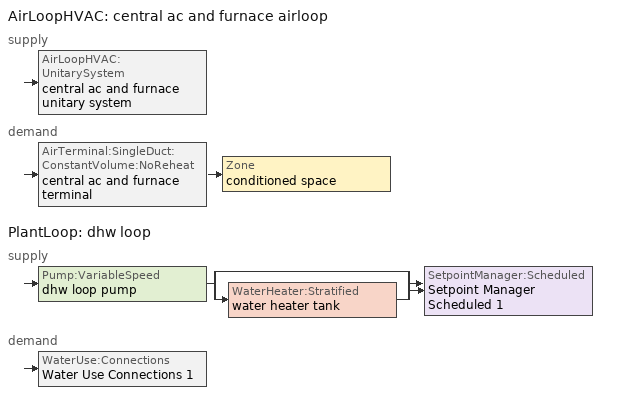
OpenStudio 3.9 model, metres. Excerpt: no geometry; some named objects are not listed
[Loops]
AirLoopHVAC 'central ac and furnace airloop'
 supply: AirLoopHVAC:UnitarySystem 'central ac and furnace unitary system'
 demand: AirTerminal:SingleDuct:ConstantVolume:NoReheat 'central ac and furnace terminal' > Zone 'conditioned space'
PlantLoop 'dhw loop'
 supply: Pump:VariableSpeed 'dhw loop pump' > split
  | bypass
  | WaterHeater:Stratified 'water heater tank'
  join > SetpointManager:Scheduled 'Setpoint Manager Scheduled 1'
 demand: WaterUse:Connections 'Water Use Connections 1'
[Sizing:Zone]
conditioned space: Zone Cooling Design Supply Air Temperature Input Method=SupplyAirTemperature; Zone Cooling Design Supply Air Temperature {C}=14; Zone Cooling Design Supply Air Temperature Difference {deltaC}=11.11; Zone Heating Design Supply Air Temperature Input Method=SupplyAirTemperature; Zone Heating Design Supply Air Temperature {C}=40; Zone Heating Design Supply Air Temperature Difference {deltaC}=11.11; Zone Cooling Design Supply Air Humidity Ratio {kg-H2O/kg-air}=0.0085; Zone Heating Design Supply Air Humidity Ratio {kg-H2O/kg-air}=0.008; Cooling Design Air Flow Method=DesignDay; Heating Design Air Flow Method=DesignDay; Account for Dedicated Outdoor Air System=No; Dedicated Outdoor Air System Control Strategy=NeutralSupplyAir; Dedicated Outdoor Air Low Setpoint Temperature for Design {C}=autosize; Dedicated Outdoor Air High Setpoint Temperature for Design {C}=autosize; Zone Load Sizing Method=Sensible Load Only No Latent Load; Zone Latent Cooling Design Supply Air Humidity Ratio Input Method=HumidityRatioDifference; Zone Cooling Design Supply Air Humidity Ratio Difference {kgWater/kgDryAir}=0.005; Zone Latent Heating Design Supply Air Humidity Ratio Input Method=HumidityRatioDifference; Zone Humidification Design Supply Air Humidity Ratio Difference {kgWater/kgDryAir}=0.005; Sizing Option=Coincident
[Zone equipment]
conditioned space: central ac and furnace terminal
[Coil:Cooling:DX:SingleSpeed]
central ac and furnace clg coil: Availability Schedule=Always On Discrete; Rated Total Cooling Capacity {W}=7670.38; Rated Sensible Heat Ratio=0.730032; Rated COP {W/W}=3.7702; Rated Air Flow Rate {m3/s}=0.394703; Rated Evaporator Fan Power Per Volume Flow Rate 2017 {W/(m3/s)}=773.3; Rated Evaporator Fan Power Per Volume Flow Rate 2023 {W/(m3/s)}=934.4; Total Cooling Capacity Function of Temperature Curve=Cool-CAP-fT1; Total Cooling Capacity Function of Flow Fraction Curve=Cool-CAP-fFF1; Energy Input Ratio Function of Temperature Curve=Cool-EIR-fT1; Energy Input Ratio Function of Flow Fraction Curve=Cool-EIR-fFF1; Part Load Fraction Correlation Curve=Cool-PLF-fPLR1; Minimum Outdoor Dry-Bulb Temperature for Compressor Operation {C}=-25; Nominal Time for Condensate Removal to Begin {s}=1000; Ratio of Initial Moisture Evaporation Rate and Steady State Latent Capacity=1.5; Maximum Cycling Rate {cycles/hr}=3; Latent Capacity Time Constant {s}=45; Condenser Type=AirCooled; Evaporative Condenser Effectiveness=0.9; Evaporative Condenser Air Flow Rate {m3/s}=autosize; Evaporative Condenser Pump Rated Power Consumption {W}=autosize; Crankcase Heater Capacity {W}=50; Maximum Outdoor Dry-Bulb Temperature for Crankcase Heater Operation {C}=10; Basin Heater Capacity {W/K}=0; Basin Heater Setpoint Temperature {C}=2
[Coil:Heating:Gas]
central ac and furnace htg coil: Availability Schedule=Always On Discrete; Gas Burner Efficiency=0.8; Nominal Capacity {W}=9525.69; On Cycle Parasitic Electric Load {W}=0; Off Cycle Parasitic Gas Load {W}=0; Fuel Type=NaturalGas
[Fan:SystemModel]
water heater fan: Availability Schedule=Always On Discrete; Design Maximum Air Flow Rate {m3/s}=0.0854225; Speed Control Method=Discrete; Electric Power Minimum Flow Rate Fraction=0.2; Design Pressure Rise {Pa}=500; Motor Efficiency=1; Motor In Air Stream Fraction=1; Design Electric Power Consumption {W}=autosize; Design Power Sizing Method=PowerPerFlow; Electric Power Per Unit Flow Rate {W/(m3/s)}=97.8923; Electric Power Per Unit Flow Rate Per Unit Pressure {W-s/m3-Pa}=1.66667; Fan Total Efficiency=0.7; Motor Loss Radiative Fraction=0
[EnergyManagementSystem:Sensor]
Name | Output Variable or Output Meter Index Key | Output Variable or Output Meter
central_ac_and_furnace_clg_coil_s | central ac and furnace clg coil | Cooling Coil Total Cooling Energy
central_ac_and_furnace_htg_coil_s | central ac and furnace htg coil | Heating Coil Heating Energy
water_heater_amb_temp; fridge_tin_s; fridge_tin_s_1; tin_s; tin_s_1 | conditioned space | Zone Mean Air Temperature
water_heater_amb_rh | conditioned space | Zone Air Relative Humidity
water_heater_tl | water heater tank | Water Heater Heat Loss Rate
water_heater_sens_cool | water heater coil | Cooling Coil Sensible Cooling Rate
water_heater_lat_cool | water heater coil | Cooling Coil Latent Cooling Rate
water_heater_fan_pwr; water_heater_fan_energy | water heater fan | Fan Electricity Rate
water_heater_tank_energy | water heater tank | Water Heater Electricity Rate
water_heater_coil_energy | water heater coil | Cooling Coil Water Heating Electricity Rate
water_heater_tank_on_cycle_parasitic | water heater tank | Water Heater On Cycle Parasitic Electricity Rate
water_heater_tank_off_cycle_parasitic | water heater tank | Water Heater Off Cycle Parasitic Electricity Rate
win_s | conditioned space | Zone Air Humidity Ratio
tout_s | conditioned space | Zone Outdoor Air Drybulb Temperature
conditioned_space_htg_unmet_s | conditioned space | Zone Heating Setpoint Not Met Time
conditioned_space_clg_unmet_s | conditioned space | Zone Cooling Setpoint Not Met Time
[EnergyManagementSystem:ProgramCallingManager]
central_ac_and_furnace_supply_fan_disaggregate_program_calling_manager: EndOfSystemTimestepBeforeHVACReporting; central_ac_and_furnace_supply_fan_disaggregate_program
central_ac_and_furnace_supply_fan_disaggregate_program_calling_manager 1: EndOfSystemTimestepBeforeHVACReporting; central_ac_and_furnace_supply_fan_disaggregate_program_1
water_heater_ProgramManager: InsideHVACSystemIterationLoop; water_heater_Control; water_heater_InletAir
water_heater_hpwh_EC_adj_ProgramManager: EndOfSystemTimestepBeforeHVACReporting; water_heater_hpwh_EC_adj
fridge_schedule_program_calling_manager: BeginZoneTimestepAfterInitHeatBalance; fridge_schedule_program
fridge_schedule_1_program_calling_manager: BeginZoneTimestepAfterInitHeatBalance; fridge_schedule_1_program
natural_vent_program_calling_manager: BeginZoneTimestepAfterInitHeatBalance; natural_vent_program
infil_program_calling_manager: BeginZoneTimestepAfterInitHeatBalance; infil_program
unmet_hours_program_calling_manager: EndOfZoneTimestepBeforeZoneReporting; unmet_hours_program
total_loads_program_calling_manager: EndOfZoneTimestepAfterZoneReporting; total_loads_program
component_loads_program_calling_manager: EndOfZoneTimestepAfterZoneReporting; component_loads_program
total_airflows_program_calling_manager: EndOfZoneTimestepAfterZoneReporting; total_airflows_program
[EnergyManagementSystem:OutputVariable] Type of Data in Variable=Summed; Update Frequency=SystemTimestep; Units=J
Name | EMS Variable | EMS Program or Subroutine
central ac and furnace supply fan disaggregate clg | central_ac_and_furnace_supply_fan_clg | central_ac_and_furnace_supply_fan_disaggregate_program
central ac and furnace supply fan disaggregate htg primary | central_ac_and_furnace_supply_fan_primary_htg | central_ac_and_furnace_supply_fan_disaggregate_program_1
[AirLoopHVAC:UnitarySystem]
central ac and furnace unitary system: Control Type=Load; Controlling Zone or Thermostat Location=conditioned space; Dehumidification Control Type=None; Availability Schedule=Always On Discrete; Supply Fan=central ac and furnace supply fan; Fan Placement=BlowThrough; Supply Air Fan Operating Mode Schedule=central ac and furnace auto fan schedule; Heating Coil=central ac and furnace htg coil; DX Heating Coil Sizing Ratio=1; Cooling Coil=central ac and furnace clg coil; Use DOAS DX Cooling Coil=No; DOAS DX Cooling Coil Leaving Minimum Air Temperature {C}=2; Latent Load Control=SensibleOnlyLoadControl; Supply Air Flow Rate Method During Cooling Operation=SupplyAirFlowRate; Supply Air Flow Rate During Cooling Operation {m3/s}=0.400683; Supply Air Flow Rate Method During Heating Operation=SupplyAirFlowRate; Supply Air Flow Rate During Heating Operation {m3/s}=0.279865; Supply Air Flow Rate Method When No Cooling or Heating is Required=SupplyAirFlowRate; Supply Air Flow Rate When No Cooling or Heating is Required {m3/s}=0; No Load Supply Air Flow Rate Control Set To Low Speed=Yes; Maximum Supply Air Temperature {C}=48.8889; Maximum Outdoor Dry-Bulb Temperature for Supplemental Heater Operation {C}=21; Ancilliary On-Cycle Electric Power {W}=0; Ancilliary Off-Cycle Electric Power {W}=0
[AirLoopHVAC]
central ac and furnace airloop: Availability Schedule=Always On Discrete; Design Supply Air Flow Rate {m3/s}=0.400683; Design Return Air Flow Fraction of Supply Air Flow=1
[Sizing:System]
central ac and furnace airloop: Central Heating Maximum System Air Flow Ratio=0.3; Preheat Design Temperature {C}=7; Preheat Design Humidity Ratio {kg-H2O/kg-Air}=0.008; Precool Design Temperature {C}=12.8; Precool Design Humidity Ratio {kg-H2O/kg-Air}=0.008; Central Cooling Design Supply Air Temperature {C}=12.8; Central Heating Design Supply Air Temperature {C}=16.7; 100% Outdoor Air in Cooling=Yes; 100% Outdoor Air in Heating=Yes; Central Cooling Design Supply Air Humidity Ratio {kg-H2O/kg-Air}=0.0085; Zone Maximum Outdoor Air Fraction=1; Cooling Supply Air Flow Rate Per Floor Area {m3/s-m2}=0.00996765; Cooling Fraction of Autosized Cooling Supply Air Flow Rate=1; Cooling Supply Air Flow Rate Per Unit Cooling Capacity {m3/s-W}=3.94755e-05; Heating Supply Air Flow Rate Per Floor Area {m3/s-m2}=0.00996765; Heating Fraction of Autosized Heating Supply Air Flow Rate=1; Heating Fraction of Autosized Cooling Supply Air Flow Rate=1; Heating Supply Air Flow Rate Per Unit Heating Capacity {m3/s-W}=3.15882e-05; Cooling Design Capacity Method=CoolingDesignCapacity; Cooling Design Capacity {W}=autosize; Cooling Design Capacity Per Floor Area {W/m2}=234.7; Fraction of Autosized Cooling Design Capacity=1; Heating Design Capacity Method=HeatingDesignCapacity; Heating Design Capacity {W}=autosize; Heating Design Capacity Per Floor Area {W/m2}=157; Fraction of Autosized Heating Design Capacity=1; Central Cooling Capacity Control Method=OnOff; Occupant Diversity=autosize
[AirTerminal:SingleDuct:ConstantVolume:NoReheat]
central ac and furnace terminal: Availability Schedule=Always On Discrete; Maximum Air Flow Rate {m3/s}=0.400683
[PlantLoop]
dhw loop: Fluid Type=Water; Glycol Concentration=0; Maximum Loop Flow Rate {m3/s}=0.01; Plant Loop Volume {m3}=0.003; Load Distribution Scheme=Optimal
[Sizing:Plant]
dhw loop: Loop Type=Heating; Design Loop Exit Temperature {C}=51.6667; Loop Design Temperature Difference {deltaC}=5.55556; Sizing Option=NonCoincident; Zone Timesteps in Averaging Window=1; Coincident Sizing Factor Mode=None
[Pump:VariableSpeed]
dhw loop pump: Rated Flow Rate {m3/s}=0.01; Rated Pump Head {Pa}=1; Rated Power Consumption {W}=0; Motor Efficiency=0.85; Fraction of Motor Inefficiencies to Fluid Stream=0; Coefficient 1 of the Part Load Performance Curve=0; Coefficient 2 of the Part Load Performance Curve=1; Coefficient 3 of the Part Load Performance Curve=0; Coefficient 4 of the Part Load Performance Curve=0; Minimum Flow Rate {m3/s}=0; Pump Control Type=Intermittent; Skin Loss Radiative Fraction=0.5; Design Power Sizing Method=PowerPerFlowPerPressure; Design Electric Power per Unit Flow Rate {W/(m3/s)}=348701.1; Design Shaft Power per Unit Flow Rate per Unit Head {W-s/m3-Pa}=1.28205; Design Minimum Flow Rate Fraction=0
[SetpointManager:Scheduled]
Setpoint Manager Scheduled 1: Control Variable=Temperature; Schedule=dhw temp
[Coil:WaterHeating:AirToWaterHeatPump:Wrapped]
water heater coil: Rated Heating Capacity {W}=2110.99; Rated COP {W/W}=4.222255; Rated Sensible Heat Ratio=0.88; Rated Evaporator Inlet Air Dry-Bulb Temperature {C}=19.7222; Rated Evaporator Inlet Air Wet-Bulb Temperature {C}=13.561; Rated Condenser Water Temperature {C}=48.89; Rated Evaporator Air Flow Rate {m3/s}=0.0854225; Evaporator Fan Power Included in Rated COP=Yes; Crankcase Heater Capacity {W}=0; Maximum Ambient Temperature for Crankcase Heater Operation {C}=0; Evaporator Air Temperature Type for Curve Objects=WetBulbTemperature; Heating Capacity Function of Temperature Curve=HPWH-Cap-fT; Heating Capacity Function of Air Flow Fraction Curve=HPWH-Htg-Cap-FF; Heating COP Function of Temperature Curve=HPWH-COP-fT; Heating COP Function of Air Flow Fraction Curve=HPWH-Htg-COP-FF; Part Load Fraction Correlation Curve=HPWH-COP-fPLR
[WaterHeater:Stratified]
water heater tank: Tank Volume {m3}=0.224853; Tank Height {m}=1.3343; Tank Shape=VerticalCylinder; Maximum Temperature Limit {C}=90; Heater Priority Control=MasterSlave; Heater 1 Setpoint Temperature Schedule=water heater TopElementSetpoint; Heater 1 Deadband Temperature Difference {deltaC}=18.5; Heater 1 Capacity {W}=4500.11; Heater 1 Height {m}=1.05632; Heater 2 Setpoint Temperature Schedule=water heater BottomElementSetpoint; Heater 2 Deadband Temperature Difference {deltaC}=3.89; Heater 2 Capacity {W}=4500.11; Heater 2 Height {m}=0.277979; Heater Fuel Type=Electricity; Heater Thermal Efficiency=1; Off Cycle Parasitic Fuel Consumption Rate {W}=3; Off Cycle Parasitic Fuel Type=Electricity; Off Cycle Parasitic Heat Fraction to Tank=0; Off Cycle Parasitic Height {m}=0; On Cycle Parasitic Fuel Consumption Rate {W}=3; On Cycle Parasitic Fuel Type=Electricity; On Cycle Parasitic Heat Fraction to Tank=0; On Cycle Parasitic Height {m}=0; Ambient Temperature Indicator=Schedule; Ambient Temperature Schedule=water heater Tamb act; Uniform Skin Loss Coefficient per Unit Area to Ambient Temperature {W/m2-K}=0.925959; Skin Loss Fraction to Zone=1; Off Cycle Flue Loss Coefficient to Ambient Temperature {W/K}=0; Off Cycle Flue Loss Fraction to Zone=1; Use Side Effectiveness=1; Use Side Inlet Height {m}=0; Use Side Outlet Height {m}=autocalculate; Source Side Effectiveness=1; Source Side Inlet Height {m}=0; Source Side Outlet Height {m}=0; Inlet Mode=Fixed; Use Side Design Flow Rate {m3/s}=0.00374132; Source Side Design Flow Rate {m3/s}=0; Indirect Water Heating Recovery Time {hr}=1.5; Number of Nodes=6; Additional Destratification Conductivity {W/m-K}=0; Node 1 Additional Loss Coefficient {W/m2-K}=0; Node 2 Additional Loss Coefficient {W/m2-K}=0; Node 3 Additional Loss Coefficient {W/m2-K}=0; Node 4 Additional Loss Coefficient {W/m2-K}=0; Node 5 Additional Loss Coefficient {W/m2-K}=0; Node 6 Additional Loss Coefficient {W/m2-K}=0; Node 7 Additional Loss Coefficient {W/m2-K}=0; Node 8 Additional Loss Coefficient {W/m2-K}=0; Node 9 Additional Loss Coefficient {W/m2-K}=0; Node 10 Additional Loss Coefficient {W/m2-K}=0; Node 11 Additional Loss Coefficient {W/m2-K}=0; Node 12 Additional Loss Coefficient {W/m2-K}=0
[WaterHeater:Sizing]
water heater tank: Design Mode=PeakDraw; Time Storage Can Meet Peak Draw {hr}=0.538503; Time for Tank Recovery {hr}=0; Nominal Tank Volume for Autosizing Plant Connections {m3}=1
[WaterHeater:HeatPump:WrappedCondenser]
water heater hpwh: Compressor Setpoint Temperature Schedule=water heater setpoint; Dead Band Temperature Difference {deltaC}=3.89; Condenser Bottom Location {m}=0.0555958; Condenser Top Location {m}=0.722746; Evaporator Air Flow Rate {m3/s}=0.0854225; Inlet Air Configuration=Schedule; Inlet Air Temperature Schedule=water heater Tamb act; Inlet Air Humidity Schedule=water heater RHamb act; Tank=water heater tank; DX Coil=water heater coil; Minimum Inlet Air Temperature for Compressor Operation {C}=5.55556; Maximum Inlet Air Temperature for Compressor Operation {C}=48.8889; Compressor Location=Schedule; Compressor Ambient Temperature Schedule=water heater Tamb act; Fan=water heater fan; Fan Placement=DrawThrough; On Cycle Parasitic Electric Load {W}=0; Off Cycle Parasitic Electric Load {W}=0; Parasitic Heat Rejection Location=Outdoors; Inlet Air Mixer Schedule=Always On Discrete; Tank Element Control Logic=MutuallyExclusive; Control Sensor 1 Height In Stratified Tank {m}=1.05632; Control Sensor 1 Weight=0.75; Control Sensor 2 Height In Stratified Tank {m}=0.389171
[EnergyManagementSystem:Actuator]
Name | Actuated Component | Actuated Component Type | Actuated Component Control Type
water_heater_Tamb_act | water heater Tamb act | Schedule:Constant | Schedule Value
water_heater_RHamb_act | water heater RHamb act | Schedule:Constant | Schedule Value
water_heater_LESchedOverride | water heater BottomElementSetpoint | Schedule:Constant | Schedule Value
water_heater_UESchedOverride | water heater TopElementSetpoint | Schedule:Constant | Schedule Value
water_heater_HPWHSchedOverride | water heater setpoint | Schedule:Constant | Schedule Value
fridge_schedule_act | fridge schedule | Schedule:Constant | Schedule Value
fridge_schedule_1_act | fridge schedule 1 | Schedule:Constant | Schedule Value
natural_vent_flow_act | natural vent flow | Zone Infiltration | Air Exchange Flow Rate
whole_house_fan_flow_act | whole house fan flow | Zone Infiltration | Air Exchange Flow Rate
infil_flow_act | infil flow | Zone Infiltration | Air Exchange Flow Rate
[WaterUse:Connections]
Water Use Connections 1: Drain Water Heat Exchanger Type=None; Drain Water Heat Exchanger Destination=Plant; Water Use Equipment Name 1=dhw fixtures; Water Use Equipment Name 2=dhw distribution waste; Water Use Equipment Name 3=clothes washer; Water Use Equipment Name 4=dishwasher
[ElectricEquipment:Definition] Design Level Calculation Method=EquipmentLevel; Design Level {W}=0; Fraction Latent=0; Fraction Radiant=0; Fraction Lost=1
clothes washer; dishwasher
[WaterUse:Equipment:Definition] Peak Flow Rate {m3/s}=0
Name | Target Temperature Schedule
dhw fixtures; dhw distribution waste | mixed water temperature schedule
clothes washer; dishwasher
[WaterUse:Equipment]
Name | Water Use Equipment Definition | Flow Rate Fraction Schedule
dhw fixtures | dhw fixtures | dhw fixtures schedule
dhw distribution waste | dhw distribution waste | dhw fixtures schedule
clothes washer | clothes washer | clothes washer schedule
dishwasher | dishwasher | dishwasher schedule
[EnergyManagementSystem:InternalVariable]
central_ac_and_furnace_airloop_max_sup_fan_mfr: Internal Data Index Key=central ac and furnace supply fan; Internal Data Type=Fan Maximum Mass Flow Rate
[Schedule:Ruleset]
Name | Default Day Schedule
clothes washer schedule | clothes washer schedule default day
dishwasher schedule | dishwasher schedule default day
dhw fixtures schedule | dhw fixtures schedule default day
[Schedule:Day]
clothes washer schedule default day; clothes washer schedule day 1; dishwasher schedule default day; dishwasher schedule day 1; dhw fixtures schedule default day; dhw fixtures schedule day 1: 24, 0, 0
clothes washer schedule day: 1, 0, 0.104651, 2, 0, 0.0813953, 4, 0, 0.0465116, 5, 0, 0.0813953, 6, 0, 0.127907, 7, 0, 0.255814, 8, 0, 0.569767, 9, 0, 0.848837, 10, 0, 1, 11, 0, 0.976744, 12, 0, 0.872093, 13, 0, 0.77907, 14, 0, 0.697674, 15, 0, 0.569767, 16, 0, 0.593023, 17, 0, 0.581395, 21, 0, 0.569767, 22, 0, 0.546512, 23, 0, 0.372093, 24, 0, 0.197674
dishwasher schedule day: 1, 0, 0.135135, 2, 0, 0.0630631, 3, 0, 0.045045, 5, 0, 0.027027, 6, 0, 0.0900901, 7, 0, 0.18018, 8, 0, 0.279279, 9, 0, 0.522523, 10, 0, 0.585586, 11, 0, 0.504505, 12, 0, 0.432432, 13, 0, 0.378378, 14, 0, 0.414414, 15, 0, 0.324324, 17, 0, 0.342342, 18, 0, 0.441441, 19, 0, 0.783784, 20, 0, 1, 21, 0, 0.810811, 22, 0, 0.603604, 23, 0, 0.396396, 24, 0, 0.279279
dhw fixtures schedule day: 1, 0, 0.139535, 2, 0, 0.0697674, 3, 0, 0.0465116, 4, 0, 0.0581395, 5, 0, 0.116279, 6, 0, 0.395349, 7, 0, 0.906977, 8, 0, 1, 9, 0, 0.930233, 10, 0, 0.77907, 11, 0, 0.651163, 12, 0, 0.546512, 13, 0, 0.465116, 14, 0, 0.406977, 15, 0, 0.383721, 16, 0, 0.360465, 17, 0, 0.44186, 18, 0, 0.593023, 20, 0, 0.697674, 21, 0, 0.639535, 22, 0, 0.55814, 23, 0, 0.44186, 24, 0, 0.302326
[Schedule:Rule] Apply Sunday=Yes; Apply Monday=Yes; Apply Tuesday=Yes; Apply Wednesday=Yes; Apply Thursday=Yes; Apply Friday=Yes; Apply Saturday=Yes; Date Specification Type=DateRange; Start Month=1; Start Day=1; End Month=12; End Day=31
Name | Schedule Ruleset | Rule Order | Day Schedule
clothes washer schedule allday rule | clothes washer schedule | 1 | clothes washer schedule day
clothes washer schedule allday rule 1 | clothes washer schedule | 0 | clothes washer schedule day 1
dishwasher schedule allday rule | dishwasher schedule | 1 | dishwasher schedule day
dishwasher schedule allday rule 1 | dishwasher schedule | 0 | dishwasher schedule day 1
dhw fixtures schedule allday rule | dhw fixtures schedule | 1 | dhw fixtures schedule day
dhw fixtures schedule allday rule 1 | dhw fixtures schedule | 0 | dhw fixtures schedule day 1
[Curve:Biquadratic] Maximum Value of x=100; Maximum Value of y=100
Name | Coefficient1 Constant | Coefficient2 x | Coefficient3 x**2 | Coefficient4 y | Coefficient5 y**2 | Coefficient6 x*y | Minimum Value of x | Minimum Value of y
Cool-CAP-fT1 | 1.55736 | -0.0744482 | 0.0030986 | 0.00145958 | -4.1148e-05 | -0.000426714 | -100 | -100
Cool-EIR-fT1 | -0.350448 | 0.11681 | -0.00339951 | -0.00122609 | 0.000600809 | -0.000466884 | -100 | -100
HPWH-Cap-fT | 0.563 | 0.0437 | 3.9e-05 | 0.0055 | -0.000148 | -0.000145 | 0 | 0
HPWH-COP-fT | 1.1332 | 0.063 | -9.79e-05 | -0.00972 | -2.14e-05 | -0.000686 | 0 | 0
[Curve:Quadratic] Minimum Value of x=0
Name | Coefficient1 Constant | Coefficient2 x | Coefficient3 x**2 | Maximum Value of x | Minimum Curve Output | Maximum Curve Output
Cool-CAP-fFF1 | 0.718664 | 0.417974 | -0.136638 | 2 | 0 | 2
Cool-EIR-fFF1 | 1.14349 | -0.13944 | -0.00404779 | 2 | 0 | 2
Cool-PLF-fPLR1 | 0.93 | 0.07 | 0 | 1 | 0.7 | 1
[Schedule:Constant]
Name | Value
Always On Discrete | 1
central ac and furnace auto fan schedule; water heater TopElementSetpoint; water heater BottomElementSetpoint; fridge schedule; fridge schedule 1 | 0
dhw temp; water heater setpoint | 51.6667
water heater Tamb act | 23
water heater RHamb act | 0.5
mixed water temperature schedule | 40.5556
[Curve:Cubic] Coefficient1 Constant=1; Coefficient2 x=0; Coefficient3 x**2=0; Coefficient4 x**3=0; Minimum Value of x=0
Name | Maximum Value of x
HPWH-Htg-Cap-FF; HPWH-Htg-COP-FF | 100
HPWH-COP-fPLR | 1
